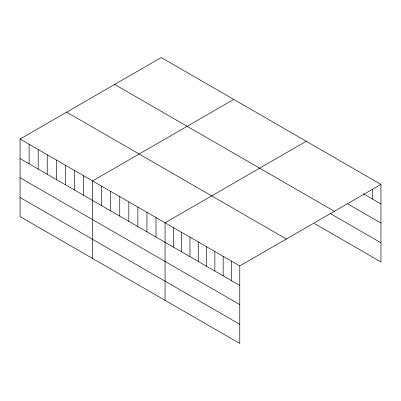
<?xml version="1.0" encoding="UTF-8"?>
<svg xmlns="http://www.w3.org/2000/svg" width="401" height="401" viewBox="0 0 401 401"><rect width="100%" height="100%" fill="white"/><g stroke="black" fill="none" stroke-linecap="round" stroke-linejoin="round"><path stroke-width="0.6" d="M20.05 139.062L239.768 265.918L239.768 343.446L20.05 216.595L20.05 139.062L161.232 57.554L380.95 184.405L380.95 261.938L314.544 223.598M233.738 99.413L92.556 180.926L92.556 258.455M306.244 141.277L165.062 222.786L165.062 300.319M239.768 265.918L380.95 184.405M363.311 193.733L380.95 203.919M347.747 203.893L380.95 223.066M114.641 84.451L334.359 211.302M330.108 213.437L380.95 242.79M66.641 112.165L286.359 239.016M20.05 158.575L239.768 285.427M20.05 177.723L239.768 304.575M20.05 197.447L239.768 324.304M372.649 189.367L372.649 199.127M231.467 261.126L231.467 280.635M223.167 256.329L223.167 275.843M214.866 251.537L214.866 271.051M206.565 246.745L206.565 266.259M198.264 241.953L198.264 261.467M189.964 237.161L189.964 256.675M181.663 232.369L181.663 251.883M173.362 227.578L173.362 247.091M155.999 217.553L155.999 237.066M146.936 212.319L146.936 231.833M137.874 207.086L137.874 226.6M128.811 201.853L128.811 221.367M119.749 196.62L119.749 216.134M110.686 191.392L110.686 210.901M101.618 186.159L101.618 205.668M83.493 175.693L83.493 195.207M74.431 170.46L74.431 189.974M65.368 165.227L65.368 184.741M56.305 159.994L56.305 179.508M47.238 154.761L47.238 174.275M38.175 149.528L38.175 169.042M29.113 144.295L29.113 163.809"/></g></svg>
